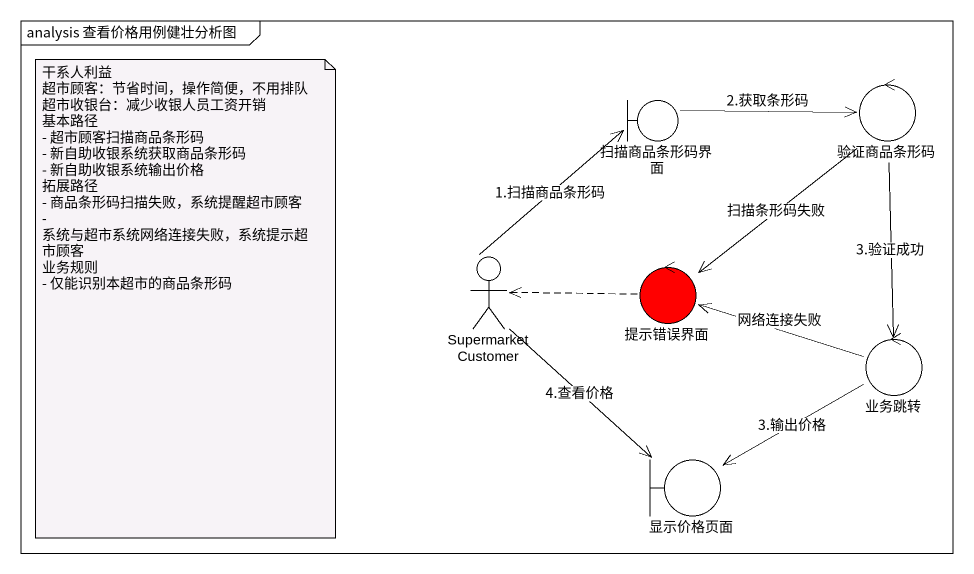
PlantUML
@startuml
mainframe analysis 查看价格用例健壮分析图
boundary 扫描商品条形码界面
control 验证商品条形码
actor SupermarketCustomer
control 提示错误界面 #FF0000
control 业务跳转
boundary 显示价格页面
扫描商品条形码界面 -right-> 验证商品条形码 : 2.获取条形码
验证商品条形码 --> 提示错误界面 : 扫描条形码失败
验证商品条形码 --> 业务跳转 : 3.验证成功
SupermarketCustomer -up-> 扫描商品条形码界面 : 1.扫描商品条形码
SupermarketCustomer --> 显示价格页面 : 4.查看价格
提示错误界面 .left.> SupermarketCustomer
业务跳转 -left-> 提示错误界面 : 网络连接失败
业务跳转 -left-> 显示价格页面 : 3.输出价格
note as N1
  干系人利益
  超市顾客：节省时间，操作简便，不用排队
  超市收银台：减少收银人员工资开销
  基本路径
  - 超市顾客扫描商品条形码
  - 新自助收银系统获取商品条形码
  - 新自助收银系统输出价格
  拓展路径
  - 商品条形码扫描失败，系统提醒超市顾客
  - 系统与超市系统网络连接失败，系统提示超市顾客
  业务规则
  - 仅能识别本超市的商品条形码
end note
@enduml
